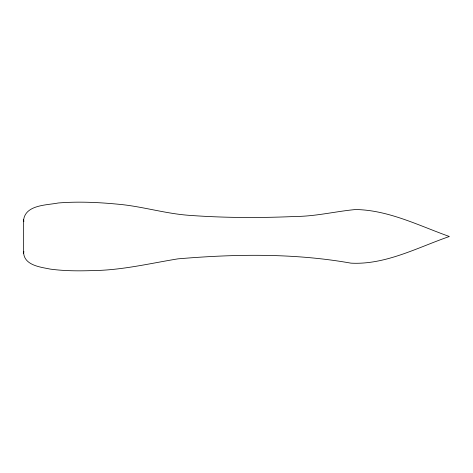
<?xml version="1.0" encoding="UTF-8"?>
<svg xmlns="http://www.w3.org/2000/svg" width="473" height="473" viewBox="0 0 473 473"><rect width="100%" height="100%" fill="white"/><g stroke="black" fill="none" stroke-linecap="round" stroke-linejoin="round"><path stroke-width="0.71" d="M23.65 219.756C25.737 204.643 47.105 205.217 58.232 202.982C79.499 201.279 100.891 202.438 122.081 204.608C144.957 207.15 167.17 213.926 190.187 215.404C225.29 217.952 260.552 218.006 295.708 216.463C315.929 216.338 335.599 211.384 355.619 209.527C388.564 210.077 418.912 225.651 449.35 236.5C417.523 247.515 385.548 264.986 350.931 263.148C293.934 253.031 235.412 253.977 177.913 258.855C149.669 263.467 121.65 270.278 92.856 270.574C78.636 271.059 64.346 271.011 50.227 269.096C40.838 267.139 24.821 265.554 23.65 253.244L23.65 219.756L23.863 221.494M23.65 253.244L23.863 251.506"/></g></svg>
